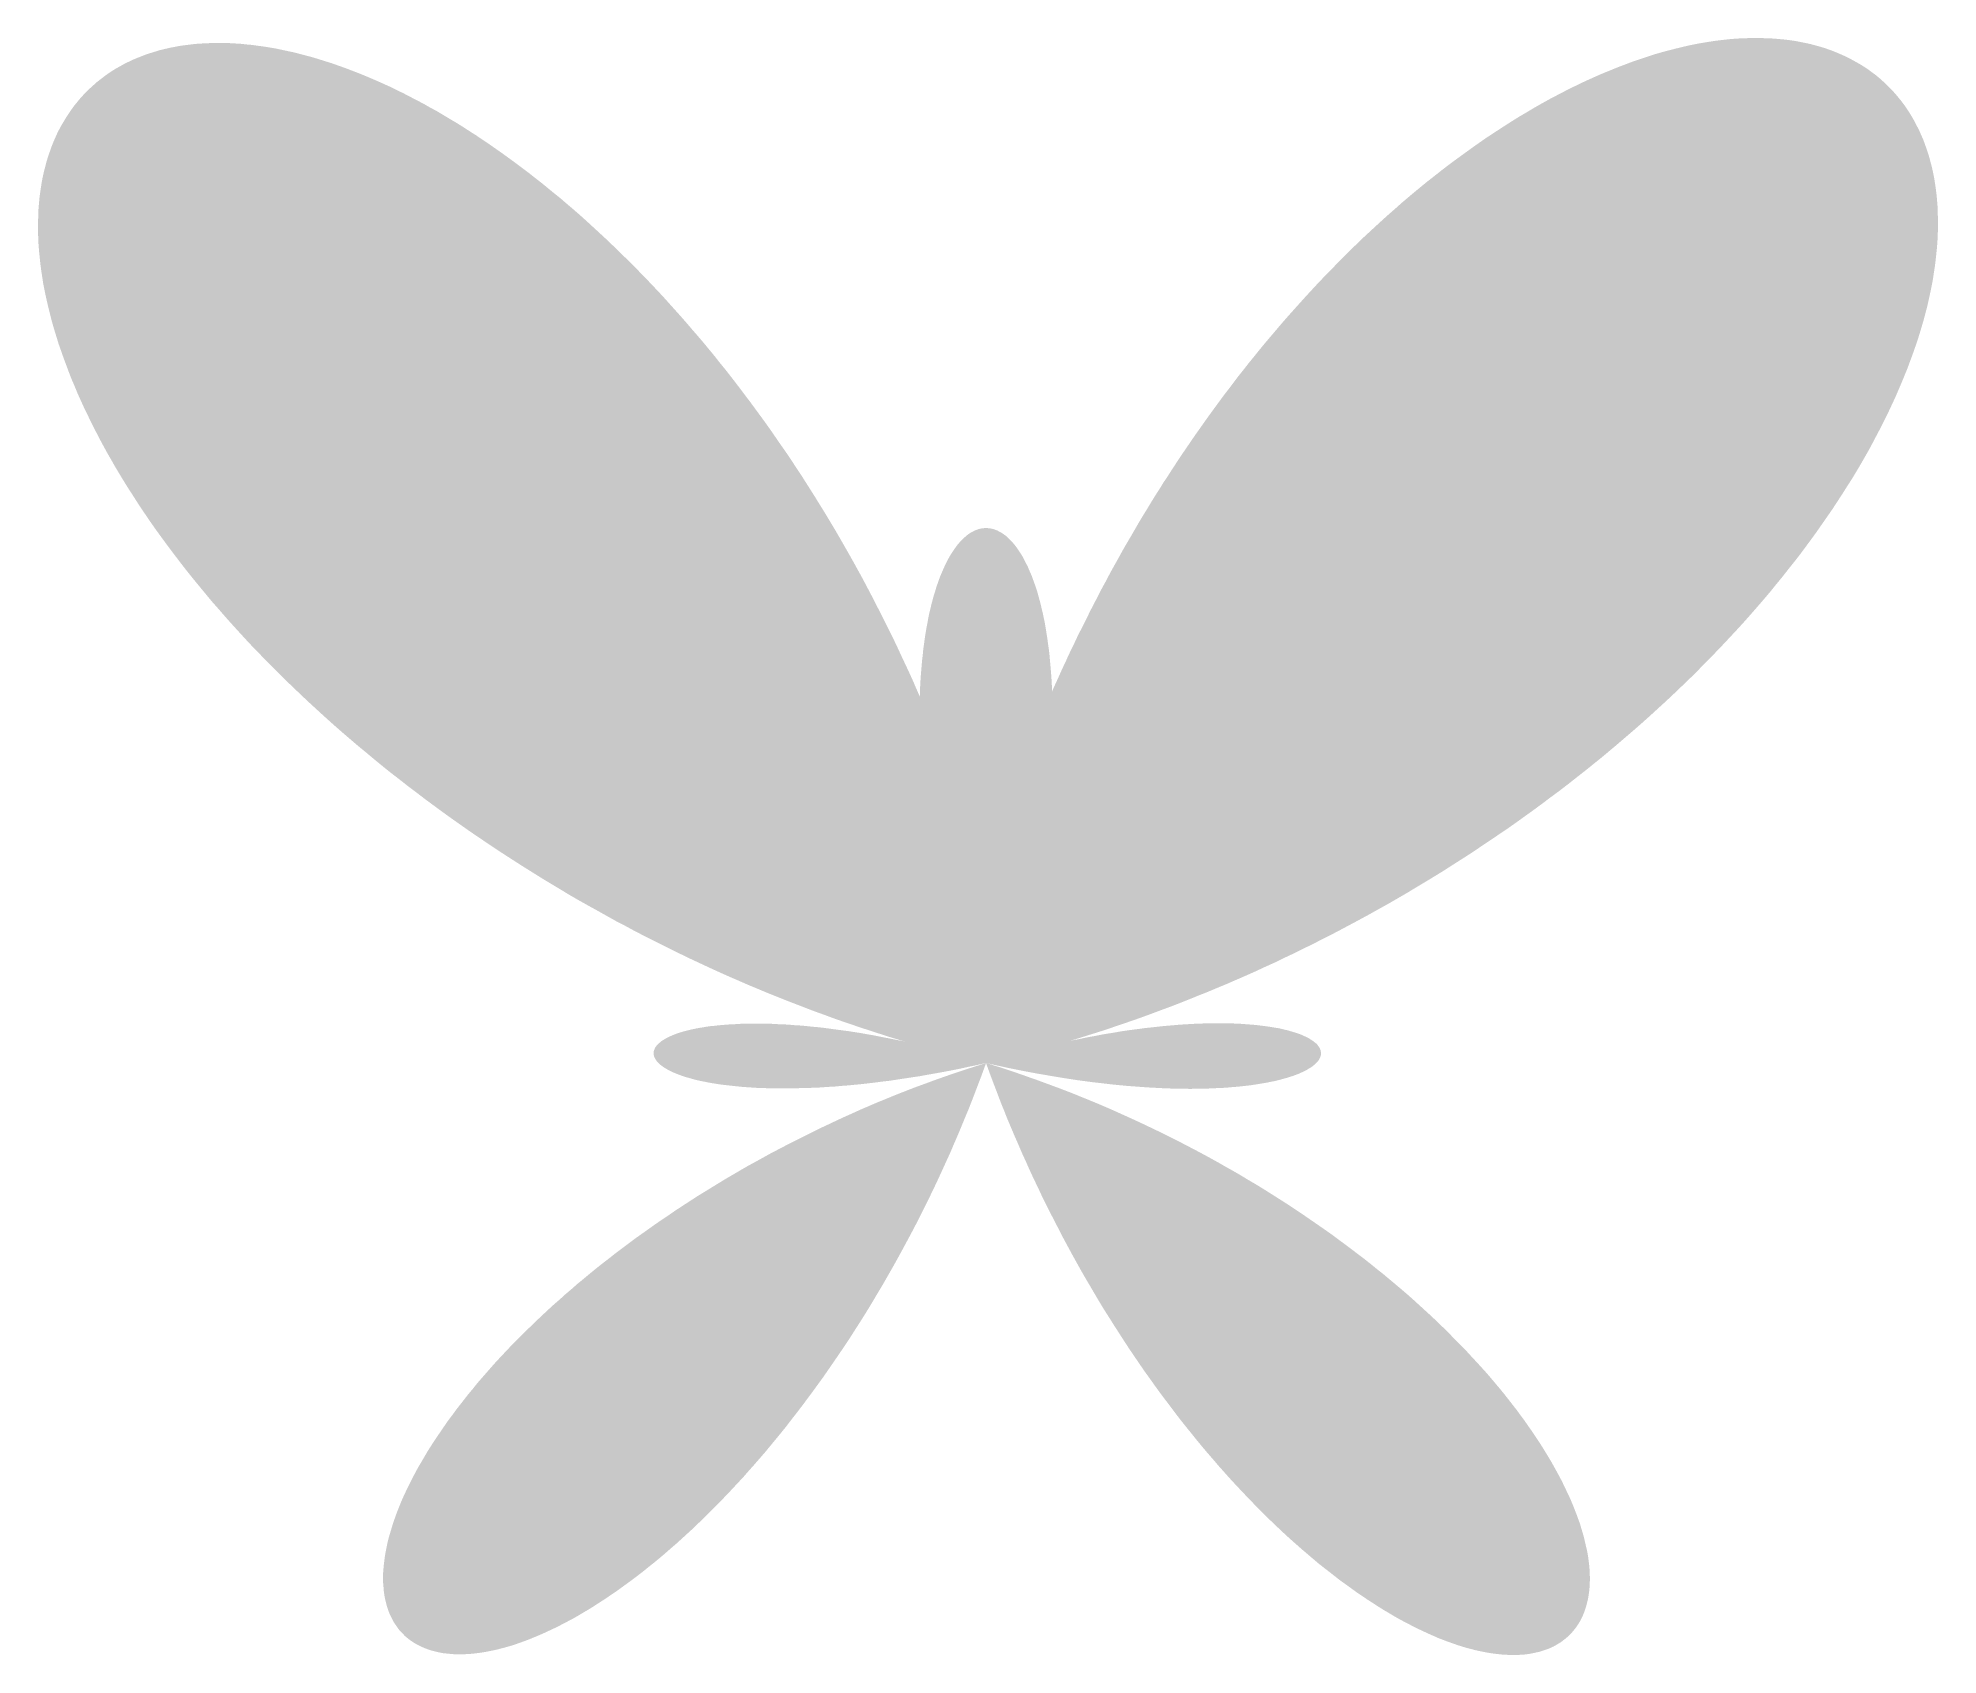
# Model space of a CAD drawing. Header units: millimetres. Extents: x 42 to 158, y 64 to 163.
import ezdxf

# ---------------------------------------------------------------- set-up
doc = ezdxf.new("R2010")
doc.units = ezdxf.units.MM
doc.layers.add('1', color=1, linetype='CONTINUOUS')

msp = doc.modelspace()

# ---------------------------------------------------------------- hatches: boundary and pattern name
at = {"layer": '1'}
h = msp.add_hatch(color=5, dxfattribs=at)
h.dxf.hatch_style = 1
h.paths.add_polyline_path([(100, 114.37), (100.05, 114.37), (100.1, 114.38), (100.15, 114.4), (100.2, 114.42), (100.25, 114.45), (100.3, 114.49), (100.36, 114.54), (100.41, 114.59), (100.46, 114.65), (100.51, 114.71), (100.57, 114.79), (100.62, 114.87), (100.68, 114.95), (100.74, 115.04), (100.79, 115.14), (100.85, 115.25), (100.91, 115.36), (100.97, 115.48), (101.04, 115.61), (101.1, 115.74), (101.17, 115.88), (101.23, 116.03), (101.3, 116.18), (101.37, 116.34), (101.44, 116.51), (101.52, 116.68), (101.59, 116.86), (101.67, 117.04), (101.75, 117.23), (101.83, 117.43), (101.92, 117.63), (102, 117.84), (102.09, 118.06), (102.18, 118.28), (102.27, 118.51), (102.37, 118.74), (102.46, 118.98), (102.56, 119.22), (102.67, 119.47), (102.77, 119.72), (102.88, 119.98), (102.99, 120.25), (103.1, 120.52), (103.22, 120.8), (103.34, 121.08), (103.46, 121.36), (103.58, 121.65), (103.71, 121.95), (103.84, 122.25), (103.98, 122.56), (104.11, 122.87), (104.25, 123.18), (104.4, 123.5), (104.54, 123.82), (104.69, 124.15), (104.85, 124.48), (105, 124.82), (105.16, 125.16), (105.33, 125.5), (105.49, 125.85), (105.66, 126.2), (105.84, 126.55), (106.02, 126.91), (106.2, 127.27), (106.38, 127.64), (106.57, 128), (106.76, 128.37), (106.95, 128.75), (107.15, 129.12), (107.36, 129.5), (107.56, 129.89), (107.77, 130.27), (107.99, 130.66), (108.2, 131.04), (108.42, 131.44), (108.65, 131.83), (108.88, 132.22), (109.11, 132.62), (109.34, 133.02), (109.58, 133.42), (109.83, 133.82), (110.07, 134.22), (110.32, 134.63), (110.58, 135.03), (110.83, 135.44), (111.1, 135.84), (111.36, 136.25), (111.63, 136.66), (111.9, 137.07), (112.18, 137.48), (112.46, 137.89), (112.74, 138.3), (113.03, 138.71), (113.32, 139.12), (113.61, 139.53), (113.91, 139.94), (114.21, 140.35), (114.51, 140.76), (114.82, 141.16), (115.13, 141.57), (115.44, 141.98), (115.76, 142.38), (116.08, 142.79), (116.41, 143.19), (116.73, 143.59), (117.06, 143.99), (117.4, 144.39), (117.73, 144.78), (118.07, 145.18), (118.41, 145.57), (118.76, 145.96), (119.11, 146.35), (119.46, 146.74), (119.81, 147.12), (120.16, 147.5), (120.52, 147.88), (120.88, 148.26), (121.25, 148.63), (121.61, 149), (121.98, 149.37), (122.35, 149.74), (122.73, 150.1), (123.1, 150.46), (123.48, 150.81), (123.86, 151.16), (124.24, 151.51), (124.62, 151.85), (125.01, 152.19), (125.39, 152.53), (125.78, 152.86), (126.17, 153.19), (126.56, 153.51), (126.95, 153.83), (127.35, 154.14), (127.74, 154.45), (128.14, 154.76), (128.54, 155.06), (128.94, 155.35), (129.34, 155.64), (129.74, 155.93), (130.14, 156.21), (130.54, 156.49), (130.95, 156.76), (131.35, 157.02), (131.75, 157.28), (132.16, 157.54), (132.56, 157.79), (132.97, 158.03), (133.37, 158.27), (133.77, 158.5), (134.18, 158.73), (134.58, 158.95), (134.99, 159.16), (135.39, 159.37), (135.79, 159.57), (136.2, 159.77), (136.6, 159.96), (137, 160.14), (137.4, 160.32), (137.8, 160.49), (138.2, 160.65), (138.59, 160.81), (138.99, 160.96), (139.38, 161.11), (139.78, 161.25), (140.17, 161.38), (140.56, 161.51), (140.94, 161.63), (141.33, 161.74), (141.71, 161.84), (142.1, 161.94), (142.47, 162.03), (142.85, 162.12), (143.23, 162.2), (143.6, 162.27), (143.97, 162.33), (144.34, 162.39), (144.7, 162.44), (145.06, 162.48), (145.42, 162.52), (145.78, 162.55), (146.13, 162.57), (146.48, 162.58), (146.82, 162.59), (147.17, 162.59), (147.5, 162.58), (147.84, 162.57), (148.17, 162.55), (148.5, 162.52), (148.82, 162.49), (149.14, 162.45), (149.46, 162.4), (149.77, 162.34), (150.07, 162.28), (150.38, 162.21), (150.67, 162.13), (150.97, 162.05), (151.25, 161.96), (151.54, 161.86), (151.82, 161.75), (152.09, 161.64), (152.36, 161.52), (152.62, 161.4), (152.88, 161.26), (153.13, 161.12), (153.38, 160.98), (153.62, 160.83), (153.86, 160.67), (154.09, 160.5), (154.32, 160.33), (154.54, 160.15), (154.75, 159.96), (154.96, 159.77), (155.16, 159.57), (155.36, 159.36), (155.55, 159.15), (155.73, 158.93), (155.91, 158.71), (156.08, 158.48), (156.24, 158.24), (156.4, 158), (156.55, 157.75), (156.7, 157.49), (156.83, 157.23), (156.97, 156.97), (157.09, 156.69), (157.21, 156.42), (157.32, 156.13), (157.42, 155.84), (157.52, 155.55), (157.61, 155.25), (157.69, 154.94), (157.77, 154.63), (157.84, 154.31), (157.9, 153.99), (157.95, 153.67), (158, 153.33), (158.04, 153), (158.07, 152.66), (158.1, 152.31), (158.11, 151.96), (158.12, 151.6), (158.13, 151.25), (158.12, 150.88), (158.11, 150.51), (158.09, 150.14), (158.06, 149.76), (158.02, 149.38), (157.98, 149), (157.93, 148.61), (157.87, 148.22), (157.81, 147.82), (157.73, 147.42), (157.65, 147.02), (157.56, 146.61), (157.47, 146.2), (157.36, 145.79), (157.25, 145.37), (157.13, 144.96), (157, 144.53), (156.87, 144.11), (156.72, 143.68), (156.57, 143.25), (156.41, 142.82), (156.25, 142.39), (156.07, 141.95), (155.89, 141.51), (155.7, 141.07), (155.51, 140.63), (155.3, 140.18), (155.09, 139.73), (154.87, 139.29), (154.65, 138.84), (154.41, 138.39), (154.17, 137.93), (153.93, 137.48), (153.67, 137.02), (153.41, 136.57), (153.14, 136.11), (152.86, 135.65), (152.57, 135.2), (152.28, 134.74), (151.98, 134.28), (151.68, 133.82), (151.36, 133.36), (151.04, 132.9), (150.72, 132.44), (150.38, 131.97), (150.04, 131.51), (149.7, 131.05), (149.34, 130.59), (148.98, 130.14), (148.62, 129.68), (148.24, 129.22), (147.87, 128.76), (147.48, 128.3), (147.09, 127.85), (146.69, 127.39), (146.29, 126.94), (145.88, 126.49), (145.46, 126.04), (145.04, 125.59), (144.61, 125.14), (144.18, 124.69), (143.74, 124.25), (143.3, 123.8), (142.85, 123.36), (142.39, 122.92), (141.93, 122.48), (141.47, 122.05), (141, 121.62), (140.53, 121.19), (140.05, 120.76), (139.56, 120.33), (139.07, 119.91), (138.58, 119.49), (138.08, 119.07), (137.58, 118.65), (137.07, 118.24), (136.56, 117.83), (136.05, 117.43), (135.53, 117.02), (135.01, 116.62), (134.48, 116.23), (133.95, 115.83), (133.42, 115.44), (132.89, 115.06), (132.35, 114.67), (131.81, 114.29), (131.26, 113.92), (130.71, 113.55), (130.16, 113.18), (129.61, 112.81), (129.05, 112.45), (128.5, 112.1), (127.94, 111.74), (127.37, 111.39), (126.81, 111.05), (126.24, 110.71), (125.68, 110.37), (125.11, 110.04), (124.54, 109.71), (123.96, 109.39), (123.39, 109.07), (122.82, 108.76), (122.24, 108.45), (121.66, 108.14), (121.09, 107.84), (120.51, 107.55), (119.93, 107.25), (119.35, 106.97), (118.77, 106.68), (118.19, 106.41), (117.62, 106.13), (117.04, 105.87), (116.46, 105.6), (115.88, 105.34), (115.3, 105.09), (114.73, 104.84), (114.15, 104.6), (113.58, 104.36), (113, 104.13), (112.43, 103.9), (111.86, 103.67), (111.29, 103.45), (110.72, 103.24), (110.16, 103.03), (109.59, 102.82), (109.03, 102.62), (108.47, 102.43), (107.91, 102.24), (107.36, 102.05), (106.8, 101.87), (106.25, 101.7), (105.71, 101.53), (105.16, 101.36), (104.62, 101.2), (104.08, 101.05), (103.55, 100.9), (103.01, 100.75), (102.48, 100.61), (101.96, 100.47), (101.44, 100.34), (100.92, 100.22), (100.41, 100.09), (99.9, 99.98), (99.39, 99.86), (98.89, 99.76), (98.4, 99.65), (97.9, 99.55), (97.42, 99.46), (96.93, 99.37), (96.46, 99.29), (95.98, 99.2), (95.51, 99.13), (95.05, 99.06), (94.59, 98.99), (94.14, 98.92), (93.7, 98.87), (93.25, 98.81), (92.82, 98.76), (92.39, 98.71), (91.97, 98.67), (91.55, 98.63), (91.14, 98.6), (90.73, 98.56), (90.33, 98.54), (89.94, 98.51), (89.55, 98.49), (89.17, 98.48), (88.8, 98.47), (88.43, 98.46), (88.07, 98.45), (87.72, 98.45), (87.37, 98.45), (87.03, 98.45), (86.7, 98.46), (86.37, 98.47), (86.05, 98.48), (85.74, 98.5), (85.44, 98.52), (85.14, 98.54), (84.85, 98.57), (84.57, 98.6), (84.29, 98.63), (84.03, 98.66), (83.77, 98.69), (83.52, 98.73), (83.27, 98.77), (83.04, 98.81), (82.81, 98.86), (82.59, 98.9), (82.37, 98.95), (82.17, 99), (81.97, 99.06), (81.78, 99.11), (81.6, 99.16), (81.43, 99.22), (81.27, 99.28), (81.11, 99.34), (80.96, 99.4), (80.82, 99.46), (80.69, 99.53), (80.57, 99.59), (80.45, 99.66), (80.34, 99.73), (80.25, 99.79), (80.16, 99.86), (80.07, 99.93), (80, 100), (79.93, 100.07), (79.88, 100.14), (79.83, 100.21), (79.79, 100.28), (79.75, 100.35), (79.73, 100.42), (79.71, 100.5), (79.71, 100.57), (79.71, 100.64), (79.71, 100.71), (79.73, 100.78), (79.76, 100.85), (79.79, 100.92), (79.83, 100.99), (79.88, 101.05), (79.94, 101.12), (80, 101.19), (80.08, 101.25), (80.16, 101.32), (80.25, 101.38), (80.35, 101.44), (80.45, 101.5), (80.57, 101.56), (80.69, 101.62), (80.82, 101.68), (80.95, 101.73), (81.1, 101.79), (81.25, 101.84), (81.41, 101.89), (81.57, 101.94), (81.75, 101.98), (81.93, 102.03), (82.12, 102.07), (82.31, 102.11), (82.52, 102.15), (82.73, 102.18), (82.95, 102.22), (83.17, 102.25), (83.4, 102.27), (83.64, 102.3), (83.88, 102.32), (84.14, 102.34), (84.39, 102.36), (84.66, 102.37), (84.93, 102.39), (85.21, 102.4), (85.49, 102.4), (85.78, 102.4), (86.08, 102.4), (86.38, 102.4), (86.69, 102.4), (87, 102.39), (87.32, 102.37), (87.65, 102.36), (87.98, 102.34), (88.31, 102.31), (88.65, 102.29), (89, 102.26), (89.35, 102.22), (89.71, 102.19), (90.07, 102.15), (90.44, 102.1), (90.81, 102.05), (91.18, 102), (91.57, 101.95), (91.95, 101.89), (92.34, 101.83), (92.73, 101.76), (93.13, 101.69), (93.53, 101.61), (93.94, 101.53), (94.35, 101.45), (94.76, 101.37), (95.17, 101.28), (95.59, 101.18), (96.02, 101.08), (96.44, 100.98), (96.87, 100.87), (97.3, 100.76), (97.74, 100.65), (98.17, 100.53), (98.61, 100.41), (99.06, 100.28), (99.5, 100.15), (99.95, 100.02), (100.39, 99.88), (100.85, 99.74), (101.3, 99.59), (101.75, 99.44), (102.21, 99.28), (102.66, 99.12), (103.12, 98.96), (103.58, 98.79), (104.04, 98.62), (104.5, 98.45), (104.97, 98.27), (105.43, 98.09), (105.89, 97.9), (106.36, 97.71), (106.82, 97.52), (107.29, 97.32), (107.75, 97.12), (108.21, 96.91), (108.68, 96.7), (109.14, 96.49), (109.61, 96.27), (110.07, 96.05), (110.53, 95.83), (110.99, 95.6), (111.45, 95.37), (111.91, 95.14), (112.37, 94.9), (112.83, 94.66), (113.28, 94.42), (113.74, 94.17), (114.19, 93.92), (114.64, 93.66), (115.09, 93.41), (115.54, 93.15), (115.98, 92.88), (116.43, 92.62), (116.87, 92.35), (117.3, 92.08), (117.74, 91.8), (118.17, 91.53), (118.6, 91.25), (119.03, 90.96), (119.45, 90.68), (119.87, 90.39), (120.29, 90.1), (120.71, 89.81), (121.12, 89.52), (121.52, 89.22), (121.93, 88.92), (122.33, 88.62), (122.72, 88.32), (123.12, 88.02), (123.51, 87.71), (123.89, 87.4), (124.27, 87.1), (124.65, 86.78), (125.02, 86.47), (125.39, 86.16), (125.75, 85.85), (126.11, 85.53), (126.46, 85.21), (126.81, 84.89), (127.15, 84.58), (127.49, 84.26), (127.82, 83.94), (128.15, 83.62), (128.47, 83.29), (128.79, 82.97), (129.11, 82.65), (129.41, 82.33), (129.71, 82), (130.01, 81.68), (130.3, 81.36), (130.59, 81.04), (130.87, 80.71), (131.14, 80.39), (131.41, 80.07), (131.67, 79.75), (131.92, 79.43), (132.17, 79.11), (132.42, 78.79), (132.65, 78.47), (132.89, 78.15), (133.11, 77.83), (133.33, 77.52), (133.54, 77.2), (133.75, 76.89), (133.95, 76.58), (134.14, 76.27), (134.33, 75.96), (134.51, 75.66), (134.68, 75.35), (134.85, 75.05), (135.01, 74.75), (135.17, 74.45), (135.31, 74.15), (135.45, 73.86), (135.59, 73.57), (135.72, 73.28), (135.84, 72.99), (135.95, 72.71), (136.06, 72.43), (136.16, 72.15), (136.26, 71.88), (136.34, 71.61), (136.42, 71.34), (136.5, 71.07), (136.56, 70.81), (136.62, 70.55), (136.68, 70.3), (136.73, 70.05), (136.77, 69.8), (136.8, 69.56), (136.83, 69.32), (136.85, 69.08), (136.86, 68.85), (136.87, 68.62), (136.87, 68.4), (136.86, 68.18), (136.85, 67.97), (136.83, 67.76), (136.8, 67.55), (136.77, 67.35), (136.73, 67.16), (136.68, 66.97), (136.63, 66.78), (136.57, 66.6), (136.51, 66.43), (136.44, 66.26), (136.36, 66.09), (136.28, 65.93), (136.19, 65.78), (136.09, 65.63), (135.99, 65.49), (135.88, 65.35), (135.77, 65.22), (135.65, 65.09), (135.52, 64.97), (135.39, 64.86), (135.25, 64.75), (135.11, 64.64), (134.96, 64.55), (134.81, 64.46), (134.65, 64.37), (134.48, 64.29), (134.31, 64.22), (134.13, 64.16), (133.95, 64.1), (133.77, 64.04), (133.57, 64), (133.38, 63.96), (133.18, 63.92), (132.97, 63.89), (132.76, 63.87), (132.54, 63.86), (132.32, 63.85), (132.09, 63.85), (131.86, 63.86), (131.63, 63.87), (131.39, 63.89), (131.15, 63.92), (130.9, 63.95), (130.65, 63.99), (130.39, 64.04), (130.13, 64.09), (129.87, 64.15), (129.6, 64.22), (129.33, 64.29), (129.06, 64.37), (128.78, 64.46), (128.5, 64.56), (128.21, 64.66), (127.92, 64.77), (127.63, 64.88), (127.34, 65.01), (127.04, 65.14), (126.74, 65.28), (126.44, 65.42), (126.13, 65.57), (125.83, 65.73), (125.52, 65.89), (125.2, 66.06), (124.89, 66.24), (124.57, 66.43), (124.25, 66.62), (123.93, 66.82), (123.61, 67.03), (123.28, 67.24), (122.96, 67.46), (122.63, 67.68), (122.3, 67.92), (121.97, 68.16), (121.63, 68.4), (121.3, 68.66), (120.97, 68.92), (120.63, 69.18), (120.29, 69.45), (119.96, 69.73), (119.62, 70.02), (119.28, 70.31), (118.94, 70.61), (118.6, 70.91), (118.26, 71.22), (117.92, 71.54), (117.58, 71.86), (117.24, 72.19), (116.9, 72.52), (116.56, 72.86), (116.23, 73.21), (115.89, 73.56), (115.55, 73.92), (115.21, 74.28), (114.87, 74.65), (114.54, 75.02), (114.2, 75.4), (113.87, 75.79), (113.53, 76.18), (113.2, 76.57), (112.87, 76.97), (112.54, 77.38), (112.21, 77.79), (111.88, 78.2), (111.56, 78.62), (111.24, 79.05), (110.91, 79.48), (110.59, 79.91), (110.27, 80.35), (109.96, 80.79), (109.64, 81.23), (109.33, 81.69), (109.02, 82.14), (108.71, 82.6), (108.41, 83.06), (108.11, 83.53), (107.81, 83.99), (107.51, 84.47), (107.21, 84.94), (106.92, 85.42), (106.63, 85.91), (106.35, 86.39), (106.06, 86.88), (105.78, 87.37), (105.5, 87.87), (105.23, 88.36), (104.96, 88.86), (104.69, 89.36), (104.43, 89.87), (104.17, 90.37), (103.91, 90.88), (103.65, 91.39), (103.4, 91.9), (103.16, 92.42), (102.91, 92.93), (102.67, 93.45), (102.44, 93.97), (102.2, 94.49), (101.98, 95.01), (101.75, 95.53), (101.53, 96.05), (101.31, 96.57), (101.1, 97.1), (100.89, 97.62), (100.69, 98.15), (100.49, 98.67), (100.29, 99.2), (100.1, 99.72), (99.91, 100.24), (99.73, 100.77), (99.55, 101.29), (99.37, 101.82), (99.2, 102.34), (99.04, 102.86), (98.88, 103.38), (98.72, 103.9), (98.56, 104.42), (98.41, 104.94), (98.27, 105.45), (98.13, 105.97), (97.99, 106.48), (97.86, 106.99), (97.73, 107.5), (97.61, 108.01), (97.49, 108.51), (97.38, 109.02), (97.27, 109.52), (97.17, 110.02), (97.07, 110.51), (96.97, 111), (96.88, 111.49), (96.79, 111.98), (96.71, 112.46), (96.63, 112.94), (96.55, 113.42), (96.48, 113.89), (96.42, 114.36), (96.36, 114.83), (96.3, 115.29), (96.25, 115.75), (96.2, 116.21), (96.15, 116.66), (96.11, 117.1), (96.08, 117.54), (96.05, 117.98), (96.02, 118.41), (96, 118.84), (95.98, 119.26), (95.96, 119.68), (95.95, 120.09), (95.94, 120.5), (95.94, 120.91), (95.94, 121.3), (95.94, 121.69), (95.95, 122.08), (95.96, 122.46), (95.97, 122.84), (95.99, 123.21), (96.01, 123.57), (96.04, 123.93), (96.07, 124.28), (96.1, 124.62), (96.14, 124.96), (96.17, 125.29), (96.22, 125.62), (96.26, 125.94), (96.31, 126.25), (96.36, 126.56), (96.42, 126.86), (96.47, 127.15), (96.53, 127.44), (96.6, 127.72), (96.66, 127.99), (96.73, 128.25), (96.8, 128.51), (96.88, 128.76), (96.95, 129), (97.03, 129.24), (97.11, 129.47), (97.19, 129.69), (97.28, 129.9), (97.37, 130.11), (97.46, 130.31), (97.55, 130.5), (97.64, 130.68), (97.73, 130.85), (97.83, 131.02), (97.93, 131.18), (98.03, 131.33), (98.13, 131.47), (98.23, 131.61), (98.34, 131.74), (98.44, 131.86), (98.55, 131.97), (98.66, 132.07), (98.76, 132.16), (98.87, 132.25), (98.98, 132.33), (99.09, 132.4), (99.21, 132.46), (99.32, 132.52), (99.43, 132.56), (99.54, 132.6), (99.66, 132.63), (99.77, 132.65), (99.89, 132.66), (100, 132.67), (100.11, 132.66), (100.23, 132.65), (100.34, 132.63), (100.46, 132.6), (100.57, 132.56), (100.68, 132.52), (100.79, 132.46), (100.91, 132.4), (101.02, 132.33), (101.13, 132.25), (101.24, 132.17), (101.34, 132.07), (101.45, 131.97), (101.56, 131.86), (101.66, 131.74), (101.77, 131.61), (101.87, 131.48), (101.97, 131.33), (102.07, 131.18), (102.17, 131.03), (102.27, 130.86), (102.36, 130.68), (102.45, 130.5), (102.55, 130.31), (102.63, 130.11), (102.72, 129.91), (102.81, 129.7), (102.89, 129.47), (102.97, 129.25), (103.05, 129.01), (103.13, 128.77), (103.2, 128.52), (103.27, 128.26), (103.34, 128), (103.4, 127.73), (103.47, 127.45), (103.53, 127.16), (103.59, 126.87), (103.64, 126.57), (103.69, 126.26), (103.74, 125.95), (103.78, 125.63), (103.83, 125.31), (103.87, 124.97), (103.9, 124.63), (103.93, 124.29), (103.96, 123.94), (103.99, 123.58), (104.01, 123.22), (104.03, 122.85), (104.04, 122.47), (104.06, 122.09), (104.06, 121.71), (104.07, 121.32), (104.07, 120.92), (104.06, 120.52), (104.05, 120.11), (104.04, 119.7), (104.03, 119.28), (104.01, 118.86), (103.98, 118.43), (103.96, 118), (103.92, 117.56), (103.89, 117.12), (103.85, 116.67), (103.8, 116.22), (103.76, 115.77), (103.7, 115.31), (103.65, 114.85), (103.59, 114.38), (103.52, 113.91), (103.45, 113.44), (103.38, 112.96), (103.3, 112.48), (103.21, 112), (103.13, 111.51), (103.04, 111.02), (102.94, 110.53), (102.84, 110.04), (102.73, 109.54), (102.63, 109.04), (102.51, 108.53), (102.39, 108.03), (102.27, 107.52), (102.14, 107.01), (102.01, 106.5), (101.88, 105.99), (101.74, 105.48), (101.59, 104.96), (101.44, 104.44), (101.29, 103.92), (101.13, 103.4), (100.97, 102.88), (100.8, 102.36), (100.63, 101.84), (100.46, 101.32), (100.28, 100.79), (100.1, 100.27), (99.91, 99.74), (99.72, 99.22), (99.52, 98.7), (99.32, 98.17), (99.12, 97.65), (98.91, 97.12), (98.69, 96.6), (98.48, 96.08), (98.26, 95.56), (98.03, 95.03), (97.81, 94.51), (97.57, 93.99), (97.34, 93.48), (97.1, 92.96), (96.86, 92.45), (96.61, 91.93), (96.36, 91.42), (96.1, 90.91), (95.85, 90.4), (95.59, 89.9), (95.32, 89.39), (95.05, 88.89), (94.78, 88.39), (94.51, 87.9), (94.23, 87.4), (93.95, 86.91), (93.67, 86.42), (93.38, 85.94), (93.09, 85.45), (92.8, 84.97), (92.51, 84.5), (92.21, 84.03), (91.91, 83.56), (91.61, 83.09), (91.3, 82.63), (90.99, 82.17), (90.68, 81.72), (90.37, 81.27), (90.06, 80.82), (89.74, 80.38), (89.42, 79.94), (89.1, 79.51), (88.78, 79.08), (88.46, 78.66), (88.13, 78.24), (87.81, 77.82), (87.48, 77.41), (87.15, 77.01), (86.82, 76.61), (86.49, 76.21), (86.15, 75.82), (85.82, 75.44), (85.48, 75.06), (85.15, 74.68), (84.81, 74.32), (84.47, 73.95), (84.13, 73.6), (83.8, 73.24), (83.46, 72.9), (83.12, 72.56), (82.78, 72.22), (82.44, 71.9), (82.1, 71.57), (81.76, 71.26), (81.42, 70.95), (81.08, 70.64), (80.74, 70.35), (80.4, 70.05), (80.07, 69.77), (79.73, 69.49), (79.39, 69.22), (79.06, 68.95), (78.72, 68.69), (78.39, 68.44), (78.06, 68.2), (77.73, 67.96), (77.4, 67.72), (77.07, 67.5), (76.75, 67.28), (76.42, 67.07), (76.1, 66.86), (75.78, 66.66), (75.46, 66.47), (75.14, 66.28), (74.83, 66.1), (74.51, 65.93), (74.2, 65.77), (73.9, 65.61), (73.59, 65.46), (73.29, 65.32), (72.99, 65.18), (72.69, 65.05), (72.4, 64.93), (72.11, 64.81), (71.82, 64.7), (71.54, 64.6), (71.26, 64.5), (70.98, 64.41), (70.7, 64.33), (70.43, 64.26), (70.17, 64.19), (69.9, 64.13), (69.64, 64.08), (69.39, 64.03), (69.14, 63.99), (68.89, 63.96), (68.65, 63.93), (68.41, 63.91), (68.17, 63.9), (67.94, 63.89), (67.72, 63.9), (67.5, 63.9), (67.28, 63.92), (67.07, 63.94), (66.86, 63.96), (66.66, 64), (66.47, 64.04), (66.27, 64.09), (66.09, 64.14), (65.91, 64.2), (65.73, 64.27), (65.56, 64.34), (65.4, 64.42), (65.24, 64.5), (65.08, 64.59), (64.93, 64.69), (64.79, 64.79), (64.65, 64.9), (64.52, 65.01), (64.4, 65.14), (64.28, 65.26), (64.16, 65.39), (64.06, 65.53), (63.96, 65.68), (63.86, 65.82), (63.77, 65.98), (63.69, 66.14), (63.61, 66.3), (63.54, 66.47), (63.48, 66.65), (63.42, 66.83), (63.37, 67.01), (63.32, 67.21), (63.28, 67.4), (63.25, 67.6), (63.22, 67.81), (63.21, 68.01), (63.19, 68.23), (63.19, 68.45), (63.19, 68.67), (63.19, 68.9), (63.21, 69.13), (63.23, 69.36), (63.26, 69.6), (63.29, 69.85), (63.33, 70.09), (63.38, 70.34), (63.43, 70.6), (63.49, 70.86), (63.56, 71.12), (63.64, 71.38), (63.72, 71.65), (63.8, 71.92), (63.9, 72.2), (64, 72.48), (64.11, 72.76), (64.22, 73.04), (64.34, 73.33), (64.47, 73.62), (64.61, 73.91), (64.75, 74.2), (64.9, 74.5), (65.05, 74.79), (65.21, 75.1), (65.38, 75.4), (65.56, 75.7), (65.74, 76.01), (65.92, 76.32), (66.12, 76.63), (66.32, 76.94), (66.53, 77.25), (66.74, 77.56), (66.96, 77.88), (67.18, 78.2), (67.42, 78.51), (67.65, 78.83), (67.9, 79.15), (68.15, 79.47), (68.4, 79.79), (68.67, 80.11), (68.93, 80.44), (69.21, 80.76), (69.49, 81.08), (69.77, 81.4), (70.06, 81.73), (70.36, 82.05), (70.66, 82.37), (70.97, 82.7), (71.28, 83.02), (71.6, 83.34), (71.93, 83.66), (72.26, 83.98), (72.59, 84.3), (72.93, 84.62), (73.27, 84.94), (73.62, 85.26), (73.98, 85.57), (74.33, 85.89), (74.7, 86.2), (75.06, 86.52), (75.44, 86.83), (75.81, 87.14), (76.19, 87.45), (76.58, 87.76), (76.97, 88.06), (77.36, 88.37), (77.76, 88.67), (78.16, 88.97), (78.56, 89.27), (78.97, 89.56), (79.38, 89.85), (79.8, 90.15), (80.22, 90.44), (80.64, 90.72), (81.06, 91.01), (81.49, 91.29), (81.92, 91.57), (82.35, 91.85), (82.79, 92.12), (83.23, 92.39), (83.67, 92.66), (84.11, 92.93), (84.56, 93.19), (85, 93.45), (85.45, 93.71), (85.91, 93.96), (86.36, 94.21), (86.81, 94.46), (87.27, 94.7), (87.73, 94.94), (88.19, 95.18), (88.65, 95.41), (89.11, 95.64), (89.57, 95.87), (90.03, 96.09), (90.5, 96.31), (90.96, 96.53), (91.42, 96.74), (91.89, 96.95), (92.35, 97.16), (92.82, 97.36), (93.28, 97.56), (93.75, 97.75), (94.21, 97.94), (94.68, 98.13), (95.14, 98.31), (95.6, 98.49), (96.07, 98.66), (96.53, 98.83), (96.99, 99), (97.45, 99.16), (97.9, 99.32), (98.36, 99.47), (98.81, 99.62), (99.27, 99.77), (99.72, 99.91), (100.17, 100.05), (100.61, 100.19), (101.06, 100.32), (101.5, 100.44), (101.94, 100.56), (102.38, 100.68), (102.81, 100.8), (103.25, 100.91), (103.68, 101.01), (104.1, 101.11), (104.53, 101.21), (104.95, 101.31), (105.36, 101.4), (105.78, 101.48), (106.19, 101.57), (106.59, 101.64), (106.99, 101.72), (107.39, 101.79), (107.78, 101.85), (108.17, 101.92), (108.56, 101.98), (108.94, 102.03), (109.32, 102.08), (109.69, 102.13), (110.06, 102.17), (110.42, 102.21), (110.78, 102.25), (111.13, 102.28), (111.48, 102.31), (111.82, 102.34), (112.15, 102.36), (112.49, 102.38), (112.81, 102.4), (113.13, 102.41), (113.45, 102.42), (113.75, 102.43), (114.06, 102.43), (114.35, 102.43), (114.64, 102.42), (114.93, 102.42), (115.21, 102.41), (115.48, 102.4), (115.74, 102.38), (116, 102.36), (116.26, 102.34), (116.5, 102.32), (116.74, 102.29), (116.97, 102.26), (117.2, 102.23), (117.41, 102.2), (117.63, 102.16), (117.83, 102.13), (118.03, 102.09), (118.22, 102.04), (118.4, 102), (118.57, 101.95), (118.74, 101.9), (118.9, 101.85), (119.05, 101.8), (119.2, 101.75), (119.33, 101.69), (119.46, 101.63), (119.58, 101.58), (119.7, 101.52), (119.8, 101.45), (119.9, 101.39), (119.99, 101.33), (120.07, 101.26), (120.15, 101.2), (120.22, 101.13), (120.27, 101.06), (120.32, 100.99), (120.37, 100.92), (120.4, 100.85), (120.43, 100.78), (120.44, 100.71), (120.45, 100.64), (120.45, 100.57), (120.45, 100.5), (120.43, 100.43), (120.41, 100.36), (120.37, 100.28), (120.33, 100.21), (120.29, 100.14), (120.23, 100.07), (120.16, 100), (120.09, 99.93), (120.01, 99.86), (119.92, 99.79), (119.82, 99.72), (119.71, 99.66), (119.6, 99.59), (119.48, 99.52), (119.35, 99.46), (119.21, 99.4), (119.06, 99.33), (118.9, 99.27), (118.74, 99.21), (118.57, 99.16), (118.39, 99.1), (118.2, 99.05), (118, 98.99), (117.8, 98.94), (117.59, 98.89), (117.37, 98.85), (117.14, 98.8), (116.9, 98.76), (116.66, 98.72), (116.41, 98.68), (116.15, 98.64), (115.88, 98.61), (115.61, 98.58), (115.33, 98.55), (115.04, 98.53), (114.74, 98.5), (114.44, 98.48), (114.13, 98.47), (113.81, 98.45), (113.49, 98.44), (113.15, 98.43), (112.81, 98.43), (112.47, 98.42), (112.12, 98.43), (111.76, 98.43), (111.39, 98.44), (111.02, 98.45), (110.64, 98.47), (110.25, 98.49), (109.86, 98.51), (109.46, 98.54), (109.05, 98.57), (108.64, 98.6), (108.22, 98.64), (107.8, 98.68), (107.37, 98.73), (106.94, 98.78), (106.5, 98.83), (106.05, 98.89), (105.6, 98.95), (105.14, 99.02), (104.68, 99.09), (104.21, 99.17), (103.74, 99.25), (103.26, 99.33), (102.78, 99.42), (102.29, 99.51), (101.8, 99.61), (101.31, 99.71), (100.81, 99.82), (100.3, 99.93), (99.79, 100.05), (99.28, 100.17), (98.76, 100.29), (98.24, 100.43), (97.72, 100.56), (97.19, 100.7), (96.66, 100.85), (96.12, 101), (95.58, 101.15), (95.04, 101.31), (94.5, 101.47), (93.95, 101.64), (93.4, 101.82), (92.85, 102), (92.29, 102.18), (91.74, 102.37), (91.18, 102.56), (90.61, 102.76), (90.05, 102.97), (89.49, 103.17), (88.92, 103.39), (88.35, 103.61), (87.78, 103.83), (87.21, 104.06), (86.63, 104.29), (86.06, 104.53), (85.48, 104.77), (84.91, 105.02), (84.33, 105.27), (83.75, 105.53), (83.18, 105.79), (82.6, 106.06), (82.02, 106.33), (81.44, 106.61), (80.86, 106.89), (80.29, 107.18), (79.71, 107.47), (79.13, 107.76), (78.55, 108.06), (77.98, 108.37), (77.4, 108.67), (76.83, 108.99), (76.26, 109.31), (75.68, 109.63), (75.11, 109.95), (74.54, 110.28), (73.98, 110.62), (73.41, 110.96), (72.85, 111.3), (72.29, 111.65), (71.73, 112), (71.17, 112.36), (70.61, 112.72), (70.06, 113.08), (69.51, 113.45), (68.96, 113.82), (68.42, 114.19), (67.88, 114.57), (67.34, 114.95), (66.8, 115.34), (66.27, 115.73), (65.74, 116.12), (65.22, 116.52), (64.7, 116.91), (64.18, 117.32), (63.66, 117.72), (63.15, 118.13), (62.65, 118.54), (62.15, 118.96), (61.65, 119.37), (61.16, 119.79), (60.67, 120.21), (60.18, 120.64), (59.7, 121.07), (59.23, 121.5), (58.76, 121.93), (58.3, 122.36), (57.84, 122.8), (57.38, 123.24), (56.93, 123.68), (56.49, 124.12), (56.05, 124.56), (55.62, 125.01), (55.19, 125.45), (54.77, 125.9), (54.36, 126.35), (53.95, 126.8), (53.54, 127.26), (53.15, 127.71), (52.75, 128.16), (52.37, 128.62), (51.99, 129.08), (51.62, 129.53), (51.25, 129.99), (50.89, 130.45), (50.54, 130.91), (50.19, 131.37), (49.85, 131.83), (49.52, 132.28), (49.19, 132.74), (48.87, 133.2), (48.56, 133.66), (48.25, 134.12), (47.96, 134.58), (47.66, 135.04), (47.38, 135.49), (47.1, 135.95), (46.83, 136.4), (46.57, 136.86), (46.31, 137.31), (46.06, 137.77), (45.82, 138.22), (45.59, 138.67), (45.36, 139.12), (45.15, 139.56), (44.93, 140.01), (44.73, 140.45), (44.53, 140.89), (44.35, 141.33), (44.16, 141.77), (43.99, 142.21), (43.83, 142.64), (43.67, 143.07), (43.52, 143.5), (43.37, 143.92), (43.24, 144.35), (43.11, 144.77), (42.99, 145.18), (42.88, 145.6), (42.78, 146.01), (42.68, 146.42), (42.59, 146.82), (42.51, 147.22), (42.43, 147.62), (42.37, 148.02), (42.31, 148.41), (42.26, 148.79), (42.22, 149.18), (42.18, 149.56), (42.15, 149.93), (42.13, 150.3), (42.12, 150.67), (42.11, 151.03), (42.12, 151.39), (42.13, 151.74), (42.14, 152.09), (42.17, 152.44), (42.2, 152.78), (42.24, 153.11), (42.29, 153.44), (42.34, 153.77), (42.4, 154.09), (42.47, 154.4), (42.55, 154.71), (42.63, 155.02), (42.72, 155.32), (42.82, 155.61), (42.92, 155.9), (43.03, 156.18), (43.15, 156.46), (43.27, 156.73), (43.4, 156.99), (43.54, 157.25), (43.69, 157.5), (43.84, 157.75), (44, 157.99), (44.16, 158.23), (44.33, 158.46), (44.51, 158.68), (44.69, 158.9), (44.88, 159.11), (45.08, 159.31), (45.28, 159.51), (45.49, 159.7), (45.7, 159.89), (45.92, 160.06), (46.14, 160.23), (46.37, 160.4), (46.61, 160.56), (46.85, 160.71), (47.1, 160.85), (47.35, 160.99), (47.61, 161.12), (47.88, 161.25), (48.14, 161.36), (48.42, 161.47), (48.7, 161.58), (48.98, 161.67), (49.27, 161.76), (49.56, 161.85), (49.86, 161.92), (50.16, 161.99), (50.47, 162.05), (50.78, 162.11), (51.09, 162.15), (51.41, 162.19), (51.73, 162.23), (52.06, 162.25), (52.39, 162.27), (52.73, 162.28), (53.06, 162.29), (53.41, 162.28), (53.75, 162.28), (54.1, 162.26), (54.45, 162.24), (54.81, 162.2), (55.16, 162.17), (55.52, 162.12), (55.89, 162.07), (56.26, 162.01), (56.62, 161.95), (57, 161.87), (57.37, 161.79), (57.75, 161.71), (58.13, 161.61), (58.51, 161.51), (58.89, 161.41), (59.28, 161.29), (59.66, 161.17), (60.05, 161.05), (60.44, 160.91), (60.84, 160.77), (61.23, 160.62), (61.62, 160.47), (62.02, 160.31), (62.42, 160.14), (62.82, 159.97), (63.22, 159.79), (63.62, 159.61), (64.02, 159.41), (64.42, 159.22), (64.82, 159.01), (65.22, 158.8), (65.63, 158.59), (66.03, 158.36), (66.44, 158.14), (66.84, 157.9), (67.24, 157.66), (67.65, 157.42), (68.05, 157.17), (68.45, 156.91), (68.86, 156.65), (69.26, 156.38), (69.66, 156.11), (70.06, 155.83), (70.46, 155.55), (70.86, 155.26), (71.26, 154.97), (71.66, 154.67), (72.06, 154.37), (72.45, 154.06), (72.85, 153.75), (73.24, 153.43), (73.63, 153.11), (74.03, 152.79), (74.41, 152.46), (74.8, 152.13), (75.19, 151.79), (75.57, 151.45), (75.95, 151.1), (76.33, 150.75), (76.71, 150.4), (77.09, 150.04), (77.46, 149.68), (77.83, 149.32), (78.2, 148.96), (78.57, 148.59), (78.94, 148.21), (79.3, 147.84), (79.66, 147.46), (80.02, 147.08), (80.37, 146.7), (80.72, 146.31), (81.07, 145.92), (81.42, 145.53), (81.76, 145.14), (82.1, 144.74), (82.44, 144.35), (82.78, 143.95), (83.11, 143.55), (83.44, 143.15), (83.76, 142.74), (84.09, 142.34), (84.41, 141.93), (84.72, 141.53), (85.03, 141.12), (85.34, 140.71), (85.65, 140.3), (85.95, 139.89), (86.25, 139.48), (86.55, 139.07), (86.84, 138.66), (87.13, 138.24), (87.41, 137.83), (87.7, 137.42), (87.98, 137.01), (88.25, 136.6), (88.52, 136.19), (88.79, 135.78), (89.05, 135.37), (89.31, 134.96), (89.57, 134.55), (89.82, 134.14), (90.07, 133.74), (90.32, 133.33), (90.56, 132.93), (90.8, 132.53), (91.03, 132.13), (91.26, 131.73), (91.49, 131.33), (91.71, 130.94), (91.93, 130.55), (92.15, 130.15), (92.36, 129.77), (92.57, 129.38), (92.77, 129), (92.97, 128.62), (93.17, 128.24), (93.36, 127.86), (93.55, 127.49), (93.74, 127.12), (93.92, 126.76), (94.1, 126.39), (94.28, 126.03), (94.45, 125.68), (94.62, 125.32), (94.78, 124.97), (94.94, 124.63), (95.1, 124.29), (95.26, 123.95), (95.41, 123.62), (95.56, 123.29), (95.7, 122.96), (95.84, 122.64), (95.98, 122.33), (96.12, 122.01), (96.25, 121.71), (96.38, 121.41), (96.51, 121.11), (96.63, 120.81), (96.75, 120.53), (96.87, 120.24), (96.98, 119.97), (97.09, 119.69), (97.2, 119.43), (97.31, 119.16), (97.41, 118.91), (97.51, 118.66), (97.61, 118.41), (97.7, 118.17), (97.8, 117.94), (97.89, 117.71), (97.98, 117.49), (98.06, 117.27), (98.15, 117.06), (98.23, 116.85), (98.31, 116.66), (98.39, 116.46), (98.46, 116.28), (98.53, 116.1), (98.61, 115.92), (98.68, 115.76), (98.75, 115.6), (98.81, 115.44), (98.88, 115.29), (98.94, 115.15), (99, 115.02), (99.06, 114.89), (99.12, 114.77), (99.18, 114.65), (99.24, 114.54), (99.29, 114.44), (99.35, 114.35), (99.4, 114.26), (99.46, 114.18), (99.51, 114.1), (99.56, 114.04), (99.61, 113.98), (99.66, 113.92), (99.71, 113.88), (99.76, 113.84), (99.81, 113.8), (99.86, 113.78), (99.9, 113.76), (99.95, 113.75), (100, 113.74)])

doc.saveas('drawing.dxf')
